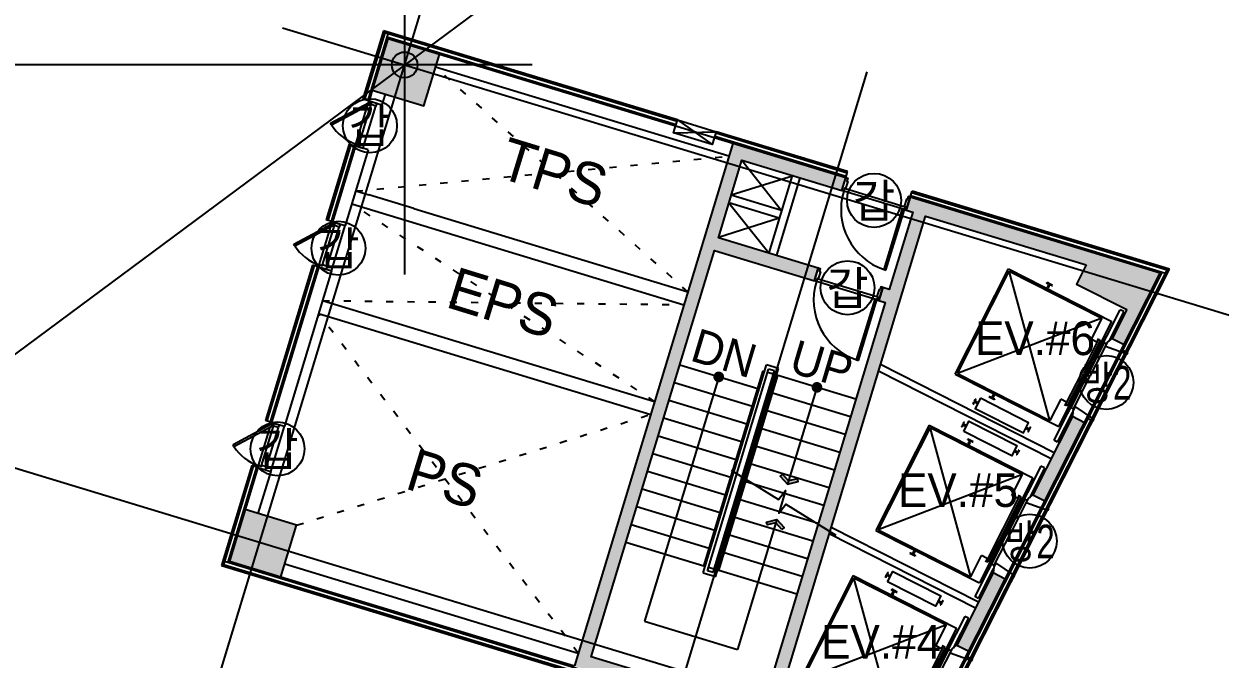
# Model space of a CAD drawing. Header units: metres. Extents: x 630750 to 860239, y 578133 to 726633.
# Drawn here: x 690556 to 708306, y 630696 to 640118 of the extents above; entities that cross this region are included whole.
import ezdxf
from ezdxf.enums import TextEntityAlignment as Align

# ---------------------------------------------------------------- set-up
doc = ezdxf.new("R2010")
doc.units = ezdxf.units.M
doc.header["$LTSCALE"] = 300
for name, pattern in [('DASHED2', [0.375, 0.25, -0.125]), ('HIDDEN-1', [1.4, 0.35, -0.7, 0.35]), ('업무시설_xr-base$0$CONTINOUS', [0])]:
    doc.linetypes.add(name, pattern=pattern)
for name, color, linetype in [('A-CEN-1', 1, 'Continuous'), ('A-CON', 2, 'Continuous'), ('A-DOR', 4, 'Continuous'), ('A-ELE-4', 4, 'Continuous'), ('A-ELE-7', 7, 'Continuous'), ('A-ELE-9', 9, 'Continuous'), ('A-ELEV-FIXT', 5, 'Continuous'), ('A-HAT-1', 9, 'Continuous'), ('A-STAIR', 4, 'Continuous'), ('A-SYM1', 7, 'Continuous'), ('A-TXT', 3, 'Continuous'), ('A-TXT-S', 3, 'Continuous'), ('A-WAL-BLK', 3, 'Continuous'), ('A-WAL-DW', 7, 'Continuous'), ('A-WALL-CONC', 2, 'Continuous'), ('DOR', 4, 'Continuous'), ('fire', 20, 'Continuous'), ('KUK-DRYWALL', 4, 'Continuous'), ('KUK-F-천정라인', 8, 'DASHED2'), ('KUK-WALL-FIN 1', 30, 'Continuous'), ('KUK-석고보드', 201, 'Continuous'), ('Text-갑', 7, 'Continuous'), ('Text-방', 7, 'Continuous')]:
    doc.layers.add(name, color=color, linetype=linetype)
doc.styles.add('TEXT(돋음)', font='')
doc.styles.add('돋움', font='')
doc.styles.get('TEXT(돋음)').set_extended_font_data('Dotum')
doc.styles.get('돋움').set_extended_font_data('Dotum')

# ---------------------------------------------------------------- blocks, each defined once
blk = doc.blocks.new('d-10-20')
at = {"layer": 'A-DOR'}
for p, q in [((72141, 450758), (72141, 449818)), ((72171, 450758), (72141, 450758)), ((72171, 450758), (72171, 449818)), ((72141, 449818), (72171, 449818))]:
    blk.add_line(p, q, dxfattribs=at)
for points in [[(72111, 449818), (72111, 449618), (72141, 449618), (72141, 449663), (72156, 449663), (72156, 449773), (72141, 449773), (72141, 449818)], [(73111, 449818), (73111, 449618), (73081, 449618), (73081, 449663), (73066, 449663), (73066, 449773), (73081, 449773), (73081, 449818)]]:
    blk.add_lwpolyline(points, close=True, dxfattribs=at)
blk.add_arc((72141, 449818), 940, 0, 88.1729, dxfattribs=at)
at = {"layer": 'DOR', "color": 9}
for points in [[(72141, 449818), (73081, 449818)], [(73066, 449773), (72156, 449773)]]:
    blk.add_lwpolyline(points, dxfattribs=at)
blk = doc.blocks.new('elev')
at = {"layer": 'A-ELEV-FIXT'}
for p, q in [((1329627, 417865), (1330136, 419540)), ((1329659, 417882), (1330152, 419509)), ((1330136, 419540), (1331783, 419040)), ((1330152, 419509), (1331626, 419062)), ((1330733, 419433), (1330735, 419439)), ((1330766, 419418), (1330734, 419430)), ((1330820, 419413), (1330735, 419439)), ((1330752, 419370), (1330761, 419400)), ((1330752, 419369), (1330752, 419370)), ((1330766, 419365), (1330752, 419369)), ((1330761, 419400), (1330765, 419402)), ((1330765, 419402), (1330768, 419414)), ((1330766, 419418), (1330768, 419414)), ((1330766, 419365), (1330767, 419365)), ((1330767, 419365), (1330776, 419395)), ((1330774, 419399), (1330778, 419411)), ((1330776, 419395), (1330774, 419399)), ((1330782, 419413), (1330778, 419411)), ((1330815, 419406), (1330782, 419413)), ((1330818, 419408), (1330820, 419413)), ((1331243, 417156), (1331873, 419232)), ((1331931, 419215), (1331787, 418741)), ((1331931, 419215), (1331873, 419232)), ((1331275, 417366), (1331783, 419040)), ((1331626, 419062), (1331524, 418727)), ((1331478, 418219), (1331635, 418736)), ((1331617, 418699), (1331635, 418758)), ((1331665, 418727), (1331635, 418736)), ((1331508, 418210), (1331665, 418727)), ((1331617, 418699), (1331524, 418727)), ((1331722, 418710), (1331565, 418193)), ((1331760, 418698), (1331603, 418181)), ((1331722, 418710), (1331760, 418698)), ((1331321, 417702), (1331478, 418218)), ((1331351, 417693), (1331508, 418209)), ((1331408, 417676), (1331565, 418192)), ((1331446, 417664), (1331603, 418180)), ((1331565, 418193), (1331603, 418181)), ((1331565, 418192), (1331603, 418180)), ((1329627, 417865), (1331275, 417366)), ((1329659, 417882), (1331132, 417435)), ((1331234, 417770), (1331132, 417435)), ((1331327, 417742), (1331234, 417770)), ((1331327, 417742), (1331309, 417683)), ((1331351, 417693), (1331321, 417702)), ((1331408, 417676), (1331446, 417664)), ((1329968, 417482), (1329974, 417503)), ((1329971, 417481), (1329977, 417502)), ((1329981, 417524), (1329987, 417545)), ((1330025, 417491), (1329981, 417504)), ((1330026, 417494), (1329982, 417507)), ((1329984, 417524), (1329990, 417544)), ((1330028, 417503), (1329985, 417517)), ((1330029, 417507), (1329986, 417520)), ((1329997, 417545), (1329994, 417546)), ((1329998, 417548), (1329995, 417549)), ((1329997, 417545), (1329998, 417548)), ((1330183, 417622), (1330182, 417617)), ((1330267, 417591), (1330182, 417617)), ((1330220, 417617), (1330186, 417624)), ((1330220, 417617), (1330224, 417619)), ((1330227, 417631), (1330224, 417619)), ((1330227, 417631), (1330224, 417619)), ((1330234, 417665), (1330225, 417635)), ((1330234, 417665), (1330225, 417635)), ((1330225, 417635), (1330227, 417631)), ((1330225, 417635), (1330227, 417631)), ((1330237, 417628), (1330233, 417616)), ((1330237, 417628), (1330233, 417616)), ((1330235, 417612), (1330233, 417616)), ((1330236, 417665), (1330234, 417665)), ((1330236, 417665), (1330234, 417665)), ((1330267, 417599), (1330235, 417612)), ((1330236, 417665), (1330249, 417661)), ((1330249, 417661), (1330236, 417665)), ((1330241, 417630), (1330237, 417628)), ((1330241, 417630), (1330237, 417628)), ((1330250, 417660), (1330241, 417630)), ((1330250, 417660), (1330241, 417630)), ((1330249, 417661), (1330250, 417660)), ((1330249, 417661), (1330250, 417660)), ((1330268, 417596), (1330267, 417591)), ((1331300, 417138), (1331445, 417613)), ((1329976, 417473), (1329972, 417475)), ((1329977, 417477), (1329973, 417478)), ((1329976, 417473), (1329977, 417477)), ((1330806, 417254), (1330849, 417241)), ((1330807, 417257), (1330850, 417244)), ((1330810, 417266), (1330853, 417253)), ((1330811, 417269), (1330854, 417256)), ((1330838, 417217), (1330839, 417220)), ((1330838, 417217), (1330842, 417216)), ((1330839, 417220), (1330843, 417219)), ((1330845, 417216), (1330851, 417237)), ((1330848, 417215), (1330855, 417236)), ((1330858, 417258), (1330864, 417279)), ((1330859, 417284), (1330860, 417287)), ((1330859, 417284), (1330862, 417283)), ((1330860, 417287), (1330863, 417286)), ((1330861, 417257), (1330867, 417278)), ((1331300, 417138), (1331243, 417156))]:
    blk.add_line(p, q, dxfattribs=at)
at = {"layer": 'A-ELEV-FIXT', "color": 8}
for p, q in [((1331132, 417435), (1330152, 419509)), ((1331626, 419062), (1329659, 417882))]:
    blk.add_line(p, q, dxfattribs=at)
at = {"layer": 'A-ELEV-FIXT'}
blk.add_lwpolyline([(1330060, 417578), (1330010, 417415), (1330776, 417183), (1330825, 417345)], close=True, dxfattribs=at)
for centre, radius, start, end in [((1329980, 417501), 6.2, 73.12, 163.12), ((1329980, 417501), 3, 73.12, 163.12), ((1329987, 417523), 6.2, 163.12, 253.12), ((1329987, 417523), 3, 163.12, 253.12), ((1329993, 417543), 6.2, 73.12, 163.12), ((1329993, 417543), 3, 73.12, 163.12), ((1330027, 417499), 8.2, 253.12, 73.12), ((1330027, 417499), 5, 253.12, 73.12), ((1330186, 417622), 2.5, 76.5293, 163.12), ((1330266, 417597), 2.5, 343.12, 69.7107), ((1329974, 417481), 6.2, 163.12, 253.12), ((1329974, 417481), 3, 163.12, 253.12), ((1330808, 417262), 8.2, 73.12, 253.12), ((1330808, 417262), 5, 73.12, 253.12), ((1330844, 417222), 6.2, 253.12, 343.12), ((1330844, 417222), 3, 253.12, 343.12), ((1330849, 417238), 3, 343.12, 73.12), ((1330849, 417238), 6.2, 343.12, 73.12), ((1330855, 417259), 6.2, 253.12, 343.12), ((1330855, 417259), 3, 253.12, 343.12), ((1330861, 417280), 3, 343.12, 73.12), ((1330861, 417280), 6.2, 343.12, 73.12)]:
    blk.add_arc(centre, radius, start, end, dxfattribs=at)
at = {"layer": 'A-ELEV-FIXT', "extrusion": (0, 0, -1)}
for centre, major_axis, start_param, end_param in [((1330735, 419433), (-1.18, 2.2), 3.986495, 5.497787), ((1330816, 419408), (-2.2, -1.18), 3.926991, 5.438283)]:
    blk.add_ellipse(centre, major_axis=major_axis, ratio=1, start_param=start_param, end_param=end_param, dxfattribs=at)
blk = doc.blocks.new('dor-700')
at = {"layer": 'A-DOR'}
for p, q in [((197, 553), (218, 574)), ((197, 553), (649, 102)), ((218, 574), (670, 123)), ((670, 123), (649, 102))]:
    blk.add_line(p, q, dxfattribs=at)
for points in [[(0, 123), (0, 3), (45, 3), (45, 78), (30, 78), (30, 123)], [(700, 123), (700, 3), (655, 3), (655, 78), (670, 78), (670, 123)]]:
    blk.add_lwpolyline(points, close=True, dxfattribs=at)
blk.add_arc((715, 104), 686, 139.1042, 178.3732, dxfattribs=at)
at = {"layer": 'DOR', "color": 9}
for points in [[(30, 123), (627, 123)], [(45, 78), (655, 78)], [(45, 3), (655, 3)]]:
    blk.add_lwpolyline(points, dxfattribs=at)
blk = doc.blocks.new('con1')
at = {"layer": 'A-WALL-CONC', "linetype": '업무시설_xr-base$0$CONTINOUS'}
h = blk.add_hatch(color=253, dxfattribs=at)
h.dxf.hatch_style = 1
h.paths.add_polyline_path([(-302596, -253222), (-301896, -253222), (-301896, -253922), (-302596, -253922)])
h.paths.add_polyline_path([(-384246, -253222), (-383546, -253222), (-383546, -253922), (-384246, -253922)])
h.paths.add_polyline_path([(-335096, -253172), (-334296, -253172), (-334296, -253972), (-335096, -253972)])
h.paths.add_polyline_path([(-354896, -253172), (-354096, -253172), (-354096, -253972), (-354896, -253972)])
h.paths.add_polyline_path([(-374696, -253172), (-373896, -253172), (-373896, -253972), (-374696, -253972)])
h.paths.add_polyline_path([(-325196, -253172), (-324396, -253172), (-324396, -253972), (-325196, -253972)])
h.paths.add_polyline_path([(-364746, -253222), (-364046, -253222), (-364046, -253922), (-364746, -253922)])
h.paths.add_polyline_path([(-344946, -253222), (-344246, -253222), (-344246, -253922), (-344946, -253922)])
h.paths.add_polyline_path([(-310046, -253222), (-309346, -253222), (-309346, -253922), (-310046, -253922)])
h.paths.add_polyline_path([(-318596, -253172), (-317796, -253172), (-317796, -253972), (-318596, -253972)])
h.paths.add_polyline_path([(-384246, -310860), (-383446, -310860), (-383446, -311660), (-384246, -311660)])
h.paths.add_polyline_path([(-384246, -305472), (-383446, -305472), (-383446, -306272), (-384246, -306272)])
h.paths.add_polyline_path([(-384246, -295572), (-383446, -295572), (-383446, -296372), (-384246, -296372)])
h.paths.add_polyline_path([(-384196, -276472), (-383596, -276472), (-383596, -275872), (-384196, -275872)])
h.paths.add_polyline_path([(-384246, -285672), (-383446, -285672), (-383446, -286472), (-384246, -286472)])
h.paths.add_polyline_path([(-384296, -269172), (-383496, -269172), (-383496, -269972), (-384296, -269972)])
h.paths.add_polyline_path([(-384296, -260672), (-383496, -260672), (-383496, -261472), (-384296, -261472)])
h.paths.add_polyline_path([(-376996, -285572), (-376196, -285572), (-376196, -286372), (-376996, -286372)], flags=17)
h.paths.add_polyline_path([(-374696, -276572), (-373896, -276572), (-373896, -275772), (-374696, -275772)], flags=17)
h.paths.add_polyline_path([(-364696, -285772), (-364096, -285772), (-364096, -286372), (-364696, -286372)], flags=17)
h.paths.add_polyline_path([(-364796, -275772), (-363996, -275772), (-363996, -276572), (-364796, -276572)], flags=17)
edge = h.paths.add_edge_path(flags=16)
edge.add_arc((-376496, -295972), 450, 0, 360)
edge = h.paths.add_edge_path(flags=16)
edge.add_arc((-354496, -302572), 450, 0, 360)
edge = h.paths.add_edge_path(flags=16)
edge.add_arc((-364396, -295972), 350, 0, 360)
edge = h.paths.add_edge_path(flags=16)
edge.add_arc((-354496, -295972), 450, 0, 360)
edge = h.paths.add_edge_path(flags=16)
edge.add_arc((-344596, -302572), 350, 0, 360)
edge = h.paths.add_edge_path(flags=16)
edge.add_arc((-344596, -295972), 350, 0, 360)
edge = h.paths.add_edge_path(flags=16)
edge.add_arc((-364396, -302572), 350, 0, 360)
h.paths.add_polyline_path([(-375978, -305716), (-376744, -305483), (-376976, -306249), (-376210, -306481)], flags=17)
h.paths.add_polyline_path([(-378098, -312701), (-378863, -312469), (-379096, -313234), (-378330, -313467)], flags=16)
h.paths.add_polyline_path([(-354768, -312100), (-355533, -311867), (-355766, -312633), (-355000, -312865)], flags=17)
h.paths.add_polyline_path([(-347591, -314277), (-348357, -314045), (-348589, -314811), (-347823, -315043)], flags=17)
h.paths.add_polyline_path([(-349725, -321311), (-350491, -321078), (-350723, -321844), (-349958, -322076)], flags=17)
h.paths.add_polyline_path([(-359199, -318436), (-359964, -318204), (-360197, -318969), (-359431, -319202)], flags=17)
edge = h.paths.add_edge_path(flags=16)
edge.add_arc((-324746, -312472), 450, 0, 360)
h.paths.add_polyline_path([(-318596, -311972), (-317796, -311972), (-317796, -312972), (-318596, -312972)], flags=17)
edge = h.paths.add_edge_path(flags=16)
edge.add_arc((-335146, -312472), 350, 0, 360)
edge = h.paths.add_edge_path(flags=16)
edge.add_arc((-338617, -317419), 450, 0, 360)
h.paths.add_polyline_path([(-340252, -324185), (-341017, -323953), (-341250, -324719), (-340484, -324951)], flags=17)
edge = h.paths.add_edge_path(flags=17)
edge.add_arc((-324746, -319072), 450, 0, 360)
h.paths.add_polyline_path([(-318696, -318672), (-317696, -318672), (-317696, -319472), (-318696, -319472)], flags=17)
h.paths.add_polyline_path([(-310096, -327072), (-309296, -327072), (-309296, -327872), (-310096, -327872)])
h.paths.add_polyline_path([(-316096, -322372), (-316096, -325422), (-311308, -325422), (-311308, -325222), (-315896, -325222), (-315896, -322572), (-309696, -322572), (-309696, -325222), (-310308, -325222), (-310308, -325422), (-309496, -325422), (-309496, -322372)], flags=17)
edge = h.paths.add_edge_path(flags=17)
edge.add_arc((-324796, -327472), 400, 0, 360)
edge = h.paths.add_edge_path(flags=17)
edge.add_arc((-318196, -329272), 450, 0, 360)
h.paths.add_polyline_path([(-310096, -331472), (-309296, -331472), (-309296, -332272), (-310096, -332272)])
edge = h.paths.add_edge_path(flags=16)
edge.add_arc((-334696, -302572), 350, 0, 360)
edge = h.paths.add_edge_path(flags=17)
edge.add_arc((-334696, -286072), 350, 0, 360)
edge = h.paths.add_edge_path(flags=16)
edge.add_arc((-334696, -295972), 350, 0, 360)
edge = h.paths.add_edge_path(flags=17)
edge.add_arc((-344596, -286072), 450, 0, 360)
h.paths.add_polyline_path([(-318596, -295472), (-317796, -295472), (-317796, -296472), (-318596, -296472)], flags=17)
h.paths.add_polyline_path([(-318596, -302072), (-317796, -302072), (-317796, -303072), (-318596, -303072)], flags=17)
edge = h.paths.add_edge_path(flags=16)
edge.add_arc((-324796, -302572), 450, 0, 360)
edge = h.paths.add_edge_path(flags=16)
edge.add_arc((-324796, -295972), 450, 0, 360)
edge = h.paths.add_edge_path(flags=17)
edge.add_arc((-324796, -286072), 450, 0, 360)
edge = h.paths.add_edge_path(flags=17)
edge.add_arc((-334696, -276172), 450, 0, 360)
edge = h.paths.add_edge_path(flags=17)
edge.add_arc((-344596, -276172), 450, 0, 360)
h.paths.add_polyline_path([(-318596, -275772), (-317796, -275772), (-317796, -276572), (-318596, -276572)], flags=17)
h.paths.add_polyline_path([(-318596, -285672), (-317796, -285672), (-317796, -286472), (-318596, -286472)], flags=17)
edge = h.paths.add_edge_path(flags=17)
edge.add_arc((-324796, -276172), 450, 0, 360)
h.paths.add_polyline_path([(-364796, -260672), (-363996, -260672), (-363996, -261472), (-364796, -261472)])
h.paths.add_polyline_path([(-364796, -269172), (-363996, -269172), (-363996, -269972), (-364796, -269972)], flags=17)
h.paths.add_polyline_path([(-325196, -269172), (-324396, -269172), (-324396, -269972), (-325196, -269972)], flags=17)
h.paths.add_polyline_path([(-310846, -260722), (-310046, -260722), (-310046, -261522), (-310846, -261522)], flags=17)
h.paths.add_polyline_path([(-325196, -260672), (-324396, -260672), (-324396, -261472), (-325196, -261472)])
h.paths.add_polyline_path([(-335096, -260672), (-334296, -260672), (-334296, -261472), (-335096, -261472)])
h.paths.add_polyline_path([(-344996, -260672), (-344196, -260672), (-344196, -261472), (-344996, -261472)])
h.paths.add_polyline_path([(-354896, -260672), (-354096, -260672), (-354096, -261472), (-354896, -261472)])
h.paths.add_polyline_path([(-354896, -269172), (-354096, -269172), (-354096, -269972), (-354896, -269972)], flags=17)
h.paths.add_polyline_path([(-344996, -269172), (-344196, -269172), (-344196, -269972), (-344996, -269972)], flags=17)
h.paths.add_polyline_path([(-335096, -269172), (-334296, -269172), (-334296, -269972), (-335096, -269972)], flags=17)
h.paths.add_polyline_path([(-310146, -275772), (-309346, -275772), (-309346, -276572), (-310146, -276572)])
h.paths.add_polyline_path([(-310146, -269172), (-309346, -269172), (-309346, -269972), (-310146, -269972)])
h.paths.add_polyline_path([(-309946, -312172), (-309346, -312172), (-309346, -312772), (-309946, -312772)], flags=17)
h.paths.add_polyline_path([(-309946, -302272), (-309346, -302272), (-309346, -302872), (-309946, -302872)], flags=17)
h.paths.add_polyline_path([(-310146, -295572), (-309346, -295572), (-309346, -296372), (-310146, -296372)])
h.paths.add_polyline_path([(-310146, -285672), (-309346, -285672), (-309346, -286472), (-310146, -286472)])
h.paths.add_polyline_path([(-366407, -311180), (-366585, -311089), (-367173, -312249), (-366994, -312339)], flags=16)
h.paths.add_polyline_path([(-367582, -313499), (-367761, -313408), (-368303, -314479), (-368125, -314569)], flags=16)
h.paths.add_polyline_path([(-374501, -323407), (-375267, -323174), (-375499, -323940), (-374734, -324172)], flags=17)
h.paths.add_polyline_path([(-380817, -321490), (-381583, -321258), (-381815, -322024), (-381049, -322256)])
h.paths.add_polyline_path([(-319505, -329605), (-319563, -329797), (-318587, -330093), (-318529, -329901)], flags=17)
h.paths.add_polyline_path([(-317400, -330244), (-317458, -330435), (-316482, -330732), (-316423, -330540)], flags=17)
h.paths.add_polyline_path([(-315294, -330883), (-315352, -331074), (-314376, -331370), (-314318, -331179)], flags=17)
h.paths.add_polyline_path([(-313189, -331522), (-313247, -331713), (-312271, -332009), (-312213, -331818)], flags=17)
h.paths.add_polyline_path([(-311084, -332161), (-311142, -332352), (-310166, -332648), (-310108, -332457)], flags=17)
h.paths.add_polyline_path([(-308979, -332799), (-309037, -332991), (-308061, -333287), (-308003, -333096)])
h.paths.add_polyline_path([(-306873, -333438), (-306932, -333630), (-305955, -333926), (-305897, -333734)])
h.paths.add_polyline_path([(-321610, -328966), (-321668, -329158), (-320692, -329454), (-320634, -329263)], flags=17)
h.paths.add_polyline_path([(-304768, -334077), (-304826, -334268), (-303850, -334565), (-303792, -334373)])
h.paths.add_polyline_path([(-366380, -308837), (-366525, -309124), (-365780, -309502), (-365997, -309930), (-365819, -310020), (-365282, -308961), (-368993, -307835), (-369051, -308027), (-368955, -308056), (-369303, -309204), (-369399, -309175), (-369457, -309366), (-369362, -309396), (-371191, -315424), (-373727, -314655), (-371897, -308626), (-370414, -309076), (-370356, -308885), (-371839, -308435), (-371491, -307286), (-370008, -307736), (-369950, -307545), (-371624, -307037), (-373976, -314788), (-369001, -316298), (-368713, -315729), (-368891, -315638), (-369104, -316057), (-370999, -315482), (-368764, -308114)], flags=17)
edge = h.paths.add_edge_path()
edge.add_line((-317996, -269122), (-318196, -269122))
edge.add_line((-318196, -266622), (-317996, -266622))
edge.add_line((-318196, -265972), (-318196, -266622))
edge.add_line((-318196, -269122), (-318196, -269672))
edge.add_line((-317996, -269472), (-317996, -269122))
edge.add_line((-317996, -266622), (-317996, -265972))
edge.add_line((-317071, -260922), (-317071, -260722))
edge.add_line((-317071, -260722), (-314896, -260722))
edge.add_line((-314896, -260722), (-314896, -260922))
edge.add_line((-314896, -260922), (-317071, -260922))
edge.add_line((-318196, -265972), (-321996, -265972))
edge.add_line((-321996, -265972), (-321996, -262022))
edge.add_line((-321996, -262022), (-321796, -262022))
edge.add_line((-321796, -262022), (-321796, -262922))
edge.add_line((-321796, -262922), (-321696, -262922))
edge.add_line((-321696, -262922), (-321696, -263122))
edge.add_line((-321696, -263122), (-321796, -263122))
edge.add_line((-321796, -263122), (-321796, -265772))
edge.add_line((-321796, -265772), (-314196, -265772))
edge.add_line((-314196, -265772), (-314196, -263122))
edge.add_line((-314196, -263122), (-320696, -263122))
edge.add_line((-320696, -263122), (-320696, -262922))
edge.add_line((-320696, -262922), (-319546, -262922))
edge.add_line((-319546, -262922), (-319546, -260922))
edge.add_line((-319546, -260922), (-321796, -260922))
edge.add_line((-321796, -260922), (-321796, -261022))
edge.add_line((-321796, -261022), (-321996, -261022))
edge.add_line((-321996, -261022), (-321996, -260722))
edge.add_line((-321996, -260722), (-317771, -260722))
edge.add_line((-317771, -260722), (-317771, -260922))
edge.add_line((-317996, -269472), (-314196, -269472))
edge.add_line((-314196, -269472), (-314196, -265972))
edge.add_line((-314196, -265972), (-317996, -265972))
edge.add_line((-317771, -260922), (-319346, -260922))
edge.add_line((-319346, -260922), (-319346, -262922))
edge.add_line((-319346, -262922), (-314196, -262922))
edge.add_line((-314196, -262922), (-314196, -260722))
edge.add_line((-314196, -260722), (-313996, -260722))
edge.add_line((-313996, -260722), (-313996, -269672))
edge.add_line((-313996, -269672), (-318196, -269672))
edge.add_line((-309346, -286472), (-309346, -312772))
edge.add_line((-309546, -302872), (-309546, -312172))
edge.add_line((-309546, -296372), (-309546, -302272))
edge.add_line((-309546, -286472), (-309546, -295572))
edge.add_line((-375427, -323701), (-380977, -322017))
edge.add_line((-334860, -324841), (-335147, -325787))
edge.add_line((-334660, -325216), (-334860, -325874))
edge.add_line((-324796, -328209), (-324796, -327872))
edge.add_line((-324596, -328060), (-324596, -327819))
edge.add_line((-324796, -328209), (-322797, -328815))
edge.add_line((-322797, -328815), (-322739, -328624))
edge.add_line((-322739, -328624), (-324596, -328060))
edge.add_line((-337531, -334677), (-338201, -334474))
edge.add_line((-338201, -334474), (-338404, -335144))
edge.add_line((-338404, -335144), (-337734, -335347))
edge.add_line((-337734, -335347), (-337531, -334677))
edge = h.paths.add_edge_path()
edge.add_line((-339858, -323400), (-339800, -323209))
edge.add_line((-339800, -323209), (-337930, -317052))
edge.add_line((-337930, -317052), (-338217, -316965))
edge.add_line((-338217, -316965), (-338268, -317133))
edge.add_arc((-338617, -317419), 450, -73.1135, 39.3318, ccw=False)
edge.add_line((-338486, -317849), (-340145, -323313))
edge.add_line((-340145, -323313), (-339858, -323400))
at = {"layer": 'A-CON'}
for points in [[(-375978, -305716), (-376744, -305483), (-376976, -306249), (-376210, -306481)], [(-378098, -312701), (-378863, -312469), (-379096, -313234), (-378330, -313467)]]:
    blk.add_lwpolyline(points, close=True, dxfattribs=at)
at = {"layer": 'A-WALL-CONC'}
for points in [[(-365780, -309502), (-365997, -309930), (-365819, -310020), (-365282, -308961), (-368993, -307835), (-369051, -308027), (-368955, -308056), (-369303, -309204), (-369399, -309175), (-369457, -309366), (-369362, -309396), (-371191, -315424), (-373727, -314655), (-371897, -308626), (-370414, -309076), (-370356, -308885), (-371839, -308435), (-371491, -307286), (-370008, -307736), (-369950, -307545), (-371624, -307037), (-373976, -314788)], [(-370999, -315482), (-368764, -308114), (-366380, -308837)], [(-366380, -308837), (-366525, -309124), (-365780, -309502)], [(-366407, -311180), (-366585, -311089), (-367173, -312249), (-366994, -312339), (-366407, -311180)]]:
    blk.add_lwpolyline(points, dxfattribs=at)
blk.add_lwpolyline([(-367582, -313499), (-367761, -313408), (-368303, -314479), (-368125, -314569), (-367582, -313499)], close=True, dxfattribs=at)

msp = doc.modelspace()

# ---------------------------------------------------------------- hatches: boundary and pattern name
at = {"layer": 'A-SYM1'}
h = msp.add_hatch(color=7, dxfattribs=at)
edge = h.paths.add_edge_path()
edge.add_arc((700866.2, 634882.2), 80, 73.11994, 253.11994, ccw=False)
edge.add_arc((700866.2, 634882.2), 80, -106.88006, 73.11994, ccw=False)
h = msp.add_hatch(color=7, dxfattribs=at)
edge = h.paths.add_edge_path()
edge.add_arc((702324.1, 634727.2), 80, 73.11994, 253.11994, ccw=False)
edge.add_arc((702324.1, 634727.2), 80, -106.88006, 73.11994, ccw=False)
for points in [[(702043.3, 633327.9), (702033.2, 633371.2), (701903.4, 633340.9), (701812.3, 633438.2), (701779.8, 633407.8), (701888.5, 633291.8)], [(701837.5, 632649.4), (701805, 632619), (701713.9, 632716.4), (701584, 632686.1), (701573.9, 632729.4), (701728.8, 632765.5)]]:
    msp.add_hatch(color=7, dxfattribs=at).paths.add_polyline_path(points)

# ---------------------------------------------------------------- linework, layer by layer
msp.add_line((704555, 630773.1), (704541.5, 630746.5))
msp.add_circle((696204.4, 639510.2), 190.6)
at = {"layer": 'A-CEN-1', "linetype": 'Continuous', "ltscale": 0.7}
msp.add_line((696204.4, 708258.8, 0), (696204.4, 636401.3, 0), dxfattribs=at)
at = {"layer": 'A-CEN-1', "linetype": 'Continuous'}
for p, q in [((688074.1, 612716.6), (696754.2, 641322)), ((697725.2, 640638), (677983.6, 625998)), ((694392.6, 640060), (741754.1, 625688.5)), ((698097.7, 639510.2), (657202.6, 639510.2)), ((694389.7, 610800.2), (703069.8, 639405.6)), ((686992.6, 634572.3), (739605.4, 618607.4))]:
    msp.add_line(p, q, dxfattribs=at)
at = {"layer": 'A-CON'}
for points in [[(696722.1, 639666.7), (695956.6, 639898.9), (695724.3, 639133.4), (696489.8, 638901.1)], [(694602.4, 632681.2), (693836.9, 632913.5), (693604.6, 632147.9), (694370.1, 631915.6)]]:
    msp.add_lwpolyline(points, close=True, dxfattribs=at)
at = {"layer": 'A-ELE-4'}
for points in [[(706845.3, 635290.7), (706934.5, 635245.4), (706921, 635218.7), (706605.9, 635333.6), (706637.6, 635396.2)], [(706329.8, 634273.9), (706419, 634228.6), (706432.6, 634255.4), (706153.7, 634441.7), (706121.9, 634379.1)], [(705732.3, 632939.9), (705758.8, 632926.4), (705745.3, 632899.7), (705430.2, 633014.6), (705461.9, 633077.2)], [(705216.8, 631923.1), (705243.3, 631909.6), (705256.9, 631936.4), (704978, 632122.7), (704946.3, 632060.1)], [(705216.8, 631923.1), (705243.3, 631909.6), (705256.9, 631936.4), (704978, 632122.7), (704946.3, 632060.1)], [(704539.2, 630741.9), (704628.4, 630696.6), (704614.8, 630669.9), (704299.7, 630784.8), (704331.4, 630847.4)]]:
    msp.add_lwpolyline(points, dxfattribs=at)
at = {"layer": 'A-ELE-7'}
for p, q in [((706637.6, 635396.2), (706703.1, 635452.4)), ((706881.5, 635362), (706845.4, 635290.8)), ((706121.9, 634379.1), (706115.3, 634292.9)), ((706293.7, 634202.5), (706329.8, 634273.7)), ((705461.9, 633077.2), (705527.4, 633133.4)), ((705705.8, 633043), (705669.7, 632971.8)), ((704946.3, 632060.1), (704939.6, 631973.9)), ((704946.3, 632060.1), (704939.6, 631973.9)), ((705118, 631883.5), (705154.1, 631954.7)), ((704331.4, 630847.4), (704397, 630903.6)), ((704575.3, 630813.2), (704539.3, 630742))]:
    msp.add_line(p, q, dxfattribs=at)
at = {"layer": 'A-ELE-9'}
for p, q in [((695120.8, 636455.8), (695324, 637125.6)), ((705798.7, 633668.6), (703238.2, 634966.8)), ((705844, 633757.8), (703267.7, 635063.9)), ((694217.7, 633479.8), (694421, 634149.6)), ((704720.3, 631541.4), (702535, 632649.3)), ((704675.1, 631452.2), (702505.5, 632552.1))]:
    msp.add_line(p, q, dxfattribs=at)
at = {"layer": 'A-HAT-1', "color": 8, "linetype": 'HIDDEN-1'}
for p, q in [((700408.2, 636144.6), (696664, 639475.3)), ((695480.1, 637640), (701018, 638154.1)), ((699914.6, 634517.8), (695422, 637448.6)), ((694986.5, 636013.2), (700350.2, 635953.2)), ((698782.2, 630785.8), (694928.4, 635821.8)), ((694602.4, 632681.2), (699856.5, 634326.4))]:
    msp.add_line(p, q, dxfattribs=at)
at = {"layer": 'A-HAT-1', "color": 8}
for p, q in [((701209.4, 638096), (701799, 637352.8)), ((701974.9, 637863.7), (701052.6, 637579.3)), ((701017.7, 637464.4), (701607.3, 636721.2)), ((701764.1, 637238), (700860.9, 636947.7))]:
    msp.add_line(p, q, dxfattribs=at)
at = {"layer": 'A-STAIR'}
for p, q in [((701445.2, 634706.5), (700287.3, 635057.9)), ((700636.8, 631973.5), (701573.2, 635059.5)), ((700646.7, 632075), (701525, 634969.7)), ((700699.1, 632006.8), (701606.5, 634997.2)), ((700785.3, 631980.7), (701692.7, 634971)), ((700818.6, 631918.3), (701755, 635004.4)), ((701525, 634969.7), (701544.2, 634963.8)), ((701755, 635004.4), (701573.2, 635059.5)), ((701678.1, 634923.2), (701592, 634949.3)), ((701692.7, 634971), (701606.5, 634997.2)), ((701365.3, 634443.4), (700207.5, 634794.7)), ((700866.8, 632008.2), (701745.1, 634902.9)), ((702903, 634551.5), (701726, 634908.7)), ((702823.1, 634288.4), (701665.3, 634639.7)), ((701285.5, 634180.2), (700127.6, 634531.5)), ((701205.6, 633917.1), (700047.8, 634268.4)), ((702743.3, 634025.2), (701585.4, 634376.6)), ((702663.4, 633762.1), (701505.6, 634113.4)), ((701125.8, 633653.9), (699967.9, 634005.2)), ((701045.9, 633390.7), (699888.1, 633742.1)), ((702583.6, 633498.9), (701425.7, 633850.3)), ((702503.7, 633235.8), (701345.9, 633587.1)), ((700966.1, 633127.6), (699808.2, 633478.9)), ((700886.2, 632864.4), (699728.4, 633215.8)), ((702423.9, 632972.6), (701266, 633324)), ((702344, 632709.5), (701186.2, 633060.8)), ((700806.4, 632601.3), (699648.5, 632952.6)), ((700726.5, 632338.1), (699568.7, 632689.5)), ((702264.2, 632446.3), (701106.3, 632797.7)), ((702184.3, 632183.2), (701026.5, 632534.5)), ((700646.7, 632075), (699488.8, 632426.3)), ((702104.5, 631920), (700946.6, 632271.4)), ((700818.3, 631917.5), (700636.5, 631972.7)), ((700665.6, 632068.4), (700646.4, 632074.2)), ((700785, 631979.9), (700698.9, 632006)), ((700799.5, 632027.7), (700713.4, 632053.9)), ((700866.5, 632007.4), (700847.4, 632013.2)), ((702024.6, 631656.9), (700866.8, 632008.2))]:
    msp.add_line(p, q, dxfattribs=at)
at = {"layer": 'A-SYM1', "color": 7}
for p, q in [((700866.2, 634882.2), (699766.5, 631257.8)), ((702324.1, 634727.2), (701888.5, 633291.8)), ((701728.8, 632765.5), (701144.4, 630839.7)), ((699766.5, 631257.8), (701144.4, 630839.7))]:
    msp.add_line(p, q, dxfattribs=at)
msp.add_lwpolyline([(701050.5, 633500.2), (701753.3, 633063.1), (701859.1, 633195), (701758.2, 632862.3), (701864, 632994.2), (702606.2, 632532.5)], dxfattribs=at)
for points in [[(702033.2, 633371.2), (701903.4, 633340.9), (701812.3, 633438.2), (701779.8, 633407.8), (701888.5, 633291.8), (702043.3, 633327.9)], [(701805, 632619), (701713.9, 632716.4), (701584, 632686.1), (701573.9, 632729.4), (701728.8, 632765.5), (701837.5, 632649.4)]]:
    msp.add_lwpolyline(points, close=True, dxfattribs=at)
at = {"layer": 'A-WAL-BLK'}
for p, q in [((701076.1, 638345.5), (696722.1, 639666.6)), ((701018, 638154.1), (696664, 639475.3)), ((695724.3, 639133.4), (695677.1, 638977.9)), ((695915.7, 639075.3), (695868.5, 638919.8)), ((695473.8, 638308.1), (695132.7, 637183.7)), ((695665.2, 638250), (695324, 637125.6)), ((695480.1, 637640), (695671.5, 637581.9)), ((695422, 637448.6), (700350.2, 635953.2)), ((696341.4, 637378.6), (700408.2, 636144.6)), ((695132.7, 637183.7), (695324, 637125.6)), ((694929.4, 636513.8), (694229.6, 634207.7)), ((695120.8, 636455.8), (694421, 634149.6)), ((694929.4, 636513.8), (695120.8, 636455.8)), ((694986.5, 636013.2), (699914.6, 634517.8)), ((694928.4, 635821.8), (699856.5, 634326.4)), ((694229.6, 634207.7), (694421, 634149.6)), ((694026.4, 633537.8), (693836.9, 632913.5)), ((694026.4, 633537.8), (694217.7, 633479.8)), ((694217.7, 633479.8), (694028.3, 632855.4)), ((694428.2, 632107), (698782.2, 630785.8)), ((694370.1, 631915.6), (698724.1, 630594.5))]:
    msp.add_line(p, q, dxfattribs=at)
for points in [[(695677.1, 638977.9), (695868.5, 638919.8)], [(695665.2, 638250), (695473.8, 638308.1)], [(696341.4, 637378.6), (695671.5, 637581.9)]]:
    msp.add_lwpolyline(points, dxfattribs=at)
at = {"layer": 'A-WAL-DW'}
for p, q in [((701955.8, 637869.5), (701607.3, 636721.2)), ((702070.6, 637834.7), (701722.2, 636686.4)), ((701764.1, 637238), (701017.7, 637464.4)), ((701799, 637352.8), (701052.6, 637579.3))]:
    msp.add_line(p, q, dxfattribs=at)
at = {"layer": 'fire', "ltscale": 2}
msp.add_lwpolyline([(700254.4, 638694.1), (700828.6, 638519.9), (700770.5, 638328.5), (700196.3, 638502.7)], close=True, dxfattribs=at)
for points in [[(700254.4, 638694.1), (700770.5, 638328.5)], [(700196.3, 638502.7), (700828.6, 638519.9)]]:
    msp.add_lwpolyline(points, dxfattribs=at)
at = {"layer": 'KUK-DRYWALL'}
for p, q in [((695909.9, 639986.2), (695610.1, 638998.2)), ((695957.8, 639971.7), (695658, 638983.7)), ((700247.1, 638670.1), (695909.9, 639986.2)), ((700232.6, 638622.3), (695943.3, 639923.9)), ((702771, 637904.3), (700821.3, 638495.9)), ((695406.9, 638328.4), (695065.7, 637204)), ((695454.7, 638313.9), (695113.5, 637189.5)), ((702756.5, 637856.5), (700806.8, 638448.1)), ((707518.5, 636463.7), (703727.9, 637613.9)), ((707495.6, 636418.4), (703713.4, 637566.1)), ((694862.4, 636534.2), (694162.6, 634228)), ((694910.3, 636519.7), (694210.5, 634213.5)), ((703699.1, 629084.8), (707418.4, 636421)), ((703709.3, 629060.8), (707447, 636433.2)), ((703735, 629000.8), (707518.5, 636463.7)), ((693959.4, 633558.2), (693517.3, 632101.3)), ((694007.2, 633543.6), (693579.7, 632134.6)), ((693517.3, 632101.3), (703735, 629000.8)), ((693531.8, 632149.1), (703757.9, 629046.1))]:
    msp.add_line(p, q, dxfattribs=at)
at = {"layer": 'KUK-F-천정라인', "ltscale": 60}
msp.add_open_spline([(715589.2, 640472.3), (715651.5, 640506), (715712.6, 640542), (715856.5, 640634.1), (715938.1, 640692.4), (716095.7, 640817.6), (716171.6, 640884.5), (716321.3, 641030), (716394.6, 641109.1), (716537.6, 641279.6), (716606.9, 641371.5), (716737.7, 641564), (716799.3, 641664.8), (716914.2, 641874.5), (716967.7, 641983.5), (717066.4, 642209.3), (717111.6, 642326.1), (717193.7, 642566.8), (717230.6, 642690.7), (717296, 642945.1), (717324.4, 643075.6), (717372.8, 643342.6), (717392.7, 643479), (717424, 643757.3), (717435.3, 643899.1), (717449.5, 644187.5), (717452.3, 644334), (717449.2, 644655.6), (717441.7, 644831.5), (717415.2, 645187.6), (717396.2, 645367.9), (717346.9, 645731.8), (717316.5, 645915.4), (717244.7, 646284.8), (717203.2, 646470.6), (717109.5, 646843.3), (717057.1, 647030.2), (716942, 647403.8), (716879.1, 647590.6), (716743.4, 647962.9), (716670.4, 648148.4), (716514.9, 648517.1), (716432.3, 648700.3), (716257.9, 649063), (716166.2, 649242.6), (715974.2, 649597.2), (715873.9, 649772.1), (715665.4, 650116.3), (715557.1, 650285.5), (715333.4, 650617.2), (715217.9, 650779.6), (714980.3, 651096.7), (714858.3, 651251.3), (714608.4, 651551.7), (714480.5, 651697.6), (714219.7, 651979.6), (714086.8, 652115.8), (713816.8, 652377.5), (713679.7, 652503.2), (713402, 652743), (713261.5, 652857.3), (712977.8, 653073.8), (712834.7, 653176), (712546.8, 653367.7), (712402, 653457.2), (712111.5, 653622.8), (711965.8, 653699), (711674.4, 653837.4), (711528.7, 653899.7), (711238.2, 654010), (711093.3, 654058), (710805.3, 654139.2), (710662.1, 654172.5), (710402.7, 654219.6), (710286, 654235.7), (710054.9, 654257.6), (709940.5, 654263.2), (709714.5, 654264), (709602.8, 654259), (709400.8, 654240.2), (709309.9, 654227.8), (709130.8, 654195.6), (709042.6, 654175.8), (708869.2, 654128.7), (708784, 654101.4), (708617, 654039.5), (708535.1, 654004.9), (708371.3, 653926.4), (708289.4, 653882.3), (708126.4, 653784), (708045.4, 653729.4), (707887.5, 653611.1), (707810.6, 653547.2), (707662.6, 653411.3), (707591.5, 653339.3), (707455.3, 653187.4), (707390.2, 653107.6), (707266.3, 652940.5), (707207.5, 652853.3), (707096.4, 652671.8), (707044.1, 652577.6), (706946, 652382.5), (706900.3, 652281.7), (706804, 652045.5), (706755.5, 651908.2), (706669.3, 651623.7), (706631.8, 651476.5), (706568, 651173.7), (706541.7, 651018.2), (706500.7, 650699.8), (706485.9, 650536.9), (706467.6, 650204.8), (706464.2, 650035.5), (706468.9, 649691.7), (706476.9, 649517.1), (706504.1, 649163.6), (706523.4, 648984.7), (706573.2, 648623.6), (706603.6, 648441.5), (706675.5, 648075), (706716.9, 647890.8), (706810.3, 647521.2), (706862.3, 647335.9), (706976.8, 646965.4), (707039.2, 646780.2), (707173.9, 646411), (707246.2, 646227.1), (707402.7, 645855.9), (707487.1, 645668.8), (707665.6, 645298.2), (707759.5, 645114.8), (707956.4, 644752.9), (708059.3, 644574.4), (708273.3, 644223.4), (708384.5, 644051), (708614.3, 643713.2), (708733, 643548), (708977.1, 643225.7), (709102.5, 643068.7), (709359.4, 642763.9), (709490.8, 642616.2), (709758.7, 642331), (709895.3, 642193.5), (710172.6, 641929.7), (710313.4, 641803.3), (710598.4, 641562.7), (710742.6, 641448.3), (711033.5, 641232.4), (711180.2, 641130.8), (711475.2, 640941.1), (711623.4, 640852.9), (711920.7, 640690.7), (712069.6, 640616.6), (712367.3, 640483), (712516, 640423.5), (712812.3, 640319.7), (712959.9, 640275.3), (713253, 640202), (713398.5, 640173), (713686.5, 640131), (713829, 640117.9), (714074.7, 640109.1), (714178.8, 640109.8), (714384.3, 640120.3), (714485.7, 640130.1), (714685.5, 640158.8), (714783.8, 640177.7), (714976.9, 640224.5), (715071.7, 640252.4), (715257.2, 640317.3), (715348, 640354.2), (715488.2, 640419.6), (715539.1, 640445.2), (715589.2, 640472.3)], degree=3, knots=[0, 0, 0, 0, 0.0443665, 0.0443665, 0.1068733, 0.1068733, 0.16938, 0.16938, 0.2350093, 0.2350093, 0.303615, 0.303615, 0.3722207, 0.3722207, 0.4408263, 0.4408263, 0.509432, 0.509432, 0.5780377, 0.5780377, 0.6466433, 0.6466433, 0.715249, 0.715249, 0.7838547, 0.7838547, 0.8524603, 0.8524603, 0.9324008, 0.9324008, 1.0123412, 1.0123412, 1.0922816, 1.0922816, 1.172222, 1.172222, 1.2521624, 1.2521624, 1.3321028, 1.3321028, 1.4120432, 1.4120432, 1.4919836, 1.4919836, 1.571924, 1.571924, 1.6518644, 1.6518644, 1.7318048, 1.7318048, 1.8117452, 1.8117452, 1.8916857, 1.8916857, 1.9716261, 1.9716261, 2.0515665, 2.0515665, 2.1315069, 2.1315069, 2.2114473, 2.2114473, 2.2913877, 2.2913877, 2.3713281, 2.3713281, 2.4512685, 2.4512685, 2.5312089, 2.5312089, 2.6111493, 2.6111493, 2.6910897, 2.6910897, 2.7573359, 2.7573359, 2.8235821, 2.8235821, 2.8898283, 2.8898283, 2.9453191, 2.9453191, 3.0008098, 3.0008098, 3.0563006, 3.0563006, 3.1117914, 3.1117914, 3.1699968, 3.1699968, 3.2309674, 3.2309674, 3.2928821, 3.2928821, 3.3547969, 3.3547969, 3.4167117, 3.4167117, 3.4786264, 3.4786264, 3.5405412, 3.5405412, 3.6024559, 3.6024559, 3.6812931, 3.6812931, 3.7605587, 3.7605587, 3.8398244, 3.8398244, 3.91909, 3.91909, 3.9983556, 3.9983556, 4.0776213, 4.0776213, 4.1568869, 4.1568869, 4.2361526, 4.2361526, 4.3154182, 4.3154182, 4.3946839, 4.3946839, 4.4739495, 4.4739495, 4.5532151, 4.5532151, 4.6348969, 4.6348969, 4.7165787, 4.7165787, 4.7982604, 4.7982604, 4.8799422, 4.8799422, 4.9616239, 4.9616239, 5.0433057, 5.0433057, 5.1249875, 5.1249875, 5.2066692, 5.2066692, 5.288351, 5.288351, 5.3700327, 5.3700327, 5.4517145, 5.4517145, 5.5333963, 5.5333963, 5.615078, 5.615078, 5.6967598, 5.6967598, 5.7784415, 5.7784415, 5.8601233, 5.8601233, 5.9418051, 5.9418051, 6.0029491, 6.0029491, 6.0640931, 6.0640931, 6.1252372, 6.1252372, 6.1863812, 6.1863812, 6.2475253, 6.2475253, 6.2831853, 6.2831853, 6.2831853, 6.2831853], dxfattribs=at)
at = {"layer": 'KUK-WALL-FIN 1', "ltscale": 10}
for p, q in [((695893.3, 640017.4), (695586.2, 639005.5)), ((700254.4, 638694.1), (695893.3, 640017.4)), ((702778.3, 637928.2), (700828.6, 638519.9)), ((695382.9, 638335.6), (695041.8, 637211.3)), ((702750.7, 637837.3), (702778.3, 637928.2)), ((703707.6, 637547), (703735.2, 637637.9)), ((707554.3, 636479), (703735.2, 637637.9)), ((695132.7, 637183.7), (695041.8, 637211.3)), ((694838.5, 636541.4), (694138.7, 634235.3)), ((694929.4, 636513.8), (694838.5, 636541.4)), ((703747.8, 628970.8), (707554.3, 636479)), ((694229.6, 634207.7), (694138.7, 634235.3)), ((693935.5, 633565.4), (693486.1, 632084.6)), ((694026.4, 633537.8), (693935.5, 633565.4)), ((693486.1, 632084.6), (703747.8, 628970.8))]:
    msp.add_line(p, q, dxfattribs=at)
for points in [[(695586.2, 639005.5), (695677.1, 638977.9)], [(695382.9, 638335.6), (695473.8, 638308.1)]]:
    msp.add_lwpolyline(points, dxfattribs=at)
at = {"layer": 'KUK-석고보드', "ltscale": 10}
for p, q in [((695901.6, 640001.8), (695598.2, 639001.9)), ((700250.8, 638682.1), (695901.6, 640001.8)), ((702774.6, 637916.3), (700824.9, 638507.9)), ((695394.9, 638332), (695053.7, 637207.6)), ((707536.4, 636471.3), (703731.6, 637625.9)), ((694850.5, 636537.8), (694150.7, 634231.6)), ((703741.4, 628985.8), (707536.4, 636471.3)), ((693947.4, 633561.8), (693501.7, 632092.9)), ((693501.7, 632092.9), (703741.4, 628985.8))]:
    msp.add_line(p, q, dxfattribs=at)
at = {"layer": 'Text-갑', "color": 1}
for centre in [(695690.3, 638608.1, 280), (703171.1, 637500.8, 280), (695222.4, 636790.7, 280), (702777.6, 636204.1, 280), (694319.4, 633814.7, 280)]:
    msp.add_circle(centre, 400, dxfattribs=at)
at = {"layer": 'Text-방', "color": 1}
for centre in [(706618.9, 634799.7, 280), (705481.3, 632445.4, 280)]:
    msp.add_circle(centre, 400, dxfattribs=at)

# ---------------------------------------------------------------- block references
at = {"rotation": 163.1200000021423}
for p in [(903266.7, 1046854.8), (902860.2, 1045515.1)]:
    msp.add_blockref('d-10-20', p, dxfattribs=at)
at = {"layer": 'A-CON'}
msp.add_blockref('con1', (1072700.2, 945382.4), dxfattribs=at)
at = {"layer": 'A-DOR', "rotation": 73.12000638714514}
for p in [(695591.9, 638272.3), (695047.4, 636478), (694144.4, 633502)]:
    msp.add_blockref('dor-700', p, dxfattribs=at)
at = {"layer": 'A-ELE-4', "rotation": 349.9957178630714}
msp.add_blockref('elev', (-677627.5, 454396.5), dxfattribs=at)
at = {"layer": 'A-ELE-4', "xscale": -1, "rotation": 136.2357178717452}
for p in [(32779.6, 1855637.9), (31649.2, 1853408.1)]:
    msp.add_blockref('elev', p, dxfattribs=at)

# ---------------------------------------------------------------- texts
at = {"layer": 'A-TXT', "style": '돋움'}
for s, p in [('DN', (700422.5, 635130.4)), ('UP', (701887.6, 634960.5))]:
    msp.add_text(s, height=500, rotation=343.33111, dxfattribs=at).set_placement(p)
at = {"layer": 'A-TXT-S', "color": 3, "style": '돋움'}
for s, height, rotation, p in [('TPS', 625, 342.93242, (698420.3, 637912.9)), ('EPS', 625, 342.93242, (697668.3, 635983.2)), ('EV.#6', 500, 0.00001, (705558.7, 635455.3)), ('PS', 625, 342.93242, (696804.2, 633370.6)), ('EV.#5', 500, 0.00001, (704416.9, 633203.2)), ('EV.#4', 500, 0.00001, (703275.1, 630951.1))]:
    msp.add_text(s, height=height, rotation=rotation, dxfattribs=at).set_placement(p, align=Align.MIDDLE_CENTER)
at = {"layer": 'Text-갑', "style": 'TEXT(돋음)'}
for p in [(695690.3, 638602.7, 280), (703171.1, 637495.3, 280), (695222.4, 636785.3, 280), (702777.6, 636198.7, 280), (694319.4, 633809.3, 280)]:
    msp.add_text('갑', height=500, dxfattribs=at).set_placement(p, align=Align.MIDDLE_CENTER)
at = {"layer": 'Text-방', "style": 'TEXT(돋음)', "width": 0.75}
for p in [(706618.9, 634794.3, 280), (705481.3, 632440, 280)]:
    msp.add_text('방2', height=500, dxfattribs=at).set_placement(p, align=Align.MIDDLE_CENTER)

doc.saveas('drawing.dxf')
